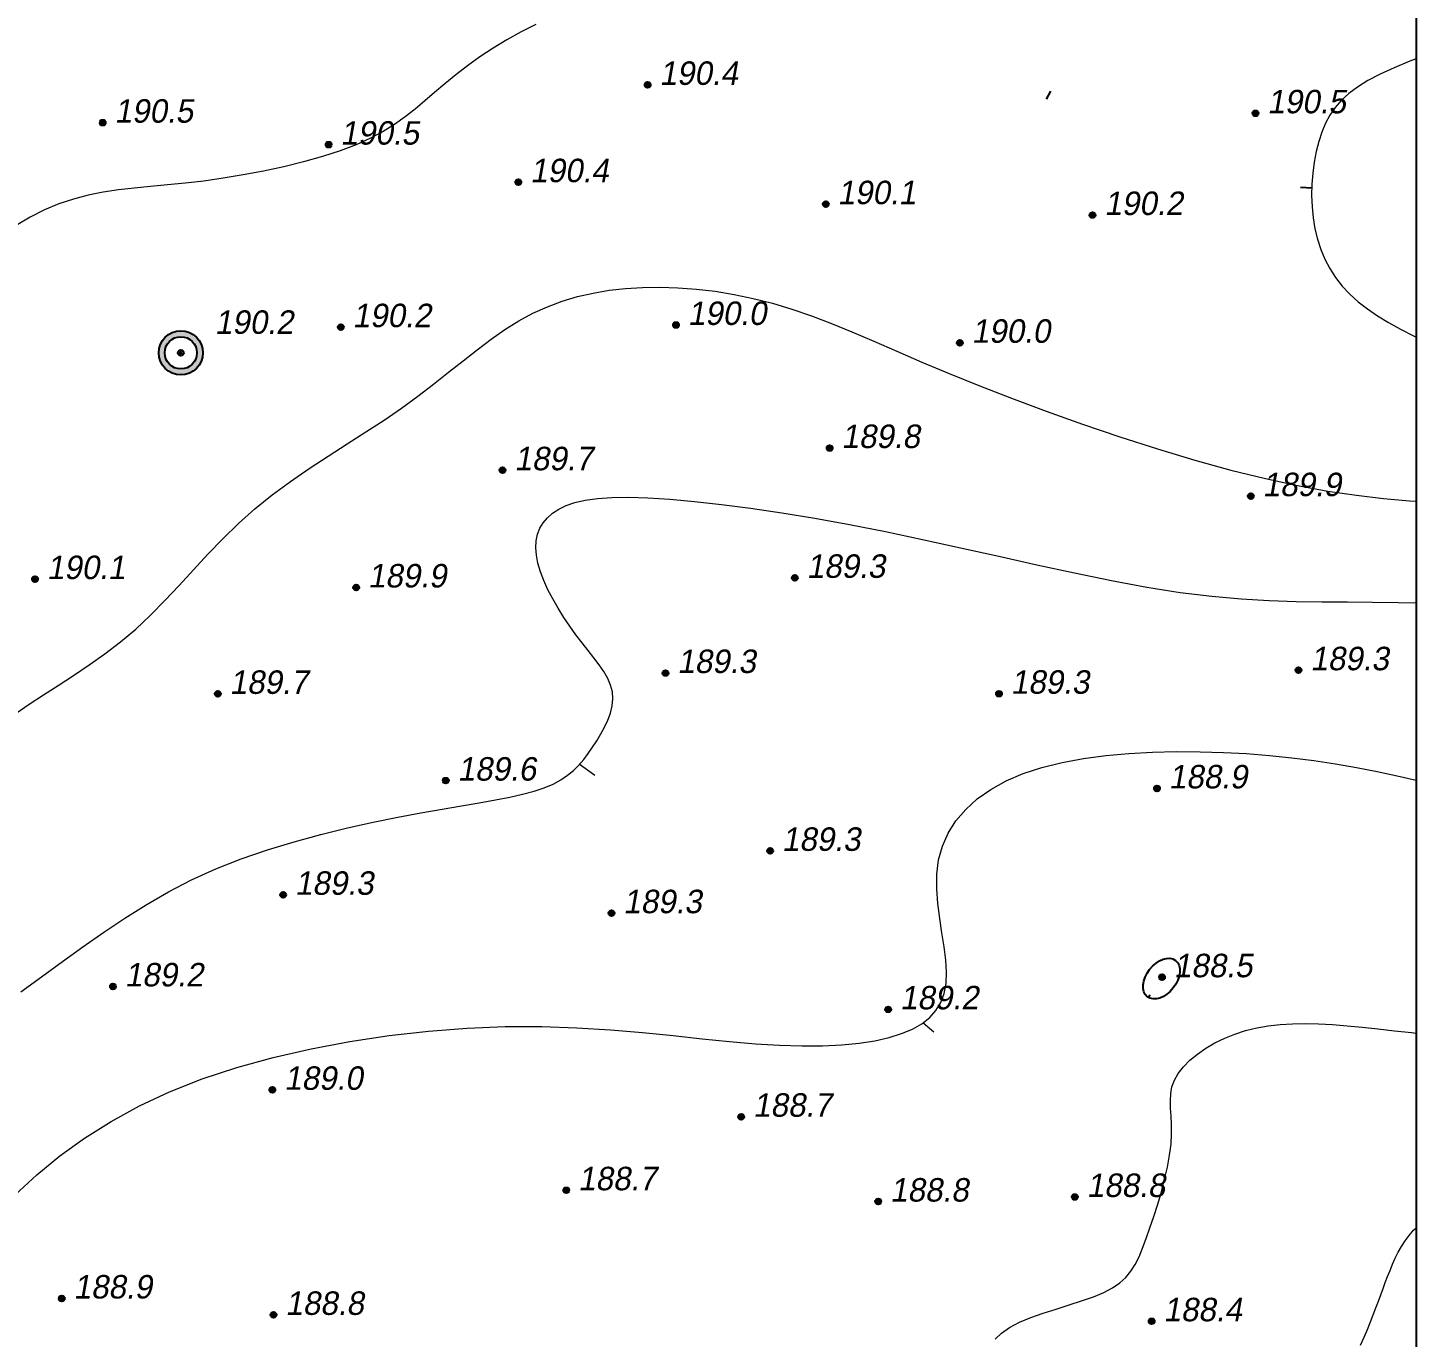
# Model space of a CAD drawing. Header units: millimetres. Extents: x 0 to 6474735, y 0 to 11273163.
# Drawn here: x 3234075.1 to 3234264.4, y 5636008.3 to 5636186.8 of the extents above; entities that cross this region are included whole.
import ezdxf
from ezdxf.enums import TextEntityAlignment as Align

# ---------------------------------------------------------------- set-up
doc = ezdxf.new("R2010")
doc.units = ezdxf.units.MM
doc.header["$PDMODE"] = 32
doc.header["$PDSIZE"] = 0.8
for name, color, linetype in [('ВЫСОТЫ', 7, 'Continuous'), ('ОШИБКИ', 7, 'Continuous'), ('ПИКЕТЫ', 7, 'Continuous'), ('ПРОМЫШЛЕННЫЕ', 7, 'Continuous'), ('ПУНКТЫ', 7, 'Continuous'), ('РЕЛЬЕФ', 7, 'Continuous'), ('ТОКА_СТ', 1, 'Continuous')]:
    doc.layers.add(name, color=color, linetype=linetype)
doc.styles.add('grad', font='grad.shx')
doc.styles.add('universw', font='universw.shx', dxfattribs={"oblique": 10})
doc.styles.add('user', font='symeteo.shx', dxfattribs={"height": 2.5})

# ---------------------------------------------------------------- blocks, each defined once
blk = doc.blocks.new('piket')
at = {"layer": 'ПИКЕТЫ', "linetype": 'Continuous'}
h = blk.add_hatch(color=7, dxfattribs=at)
edge = h.paths.add_edge_path()
edge.add_arc((0, 0), 0.3, 0, 360)
at = {"layer": 'ПИКЕТЫ', "color": 7, "linetype": 'Continuous'}
blk.add_circle((0, 0), 0.3, dxfattribs=at)
at = {"layer": 'ВЫСОТЫ', "style": 'universw', "oblique": 6}
blk.add_attdef('H', (1.88, -0.23), '', height=2, dxfattribs=at)
at = {"layer": 'ТОКА_СТ', "style": 'universw', "oblique": 6, "flags": 1}
blk.add_attdef('POINT', text='', height=2, dxfattribs=at).set_placement((0, -2.79), align=Align.CENTER)
blk = doc.blocks.new('89_1')
h = blk.add_hatch(color=256)
h.paths.add_polyline_path([(-1.5, 0, 1), (1.5, 0, 1)])
h.paths.add_polyline_path([(1.1, 0, -1), (-1.1, 0, -1)], flags=16)
h.paths.add_polyline_path([(0.062, 0, -1), (-0.062, 0, -1)], flags=0)
for radius in [1.5, 1.1, 0.0622]:
    blk.add_circle((0, 0), radius)
at = {"color": 7, "linetype": 'Continuous', "style": 'grad', "oblique": 10, "width": 0.7}
for tag, p in [('P37', (6.482, 0.163)), ('P4', (6.45, -2.939))]:
    blk.add_attdef(tag, text='', height=2.5, dxfattribs=at).set_placement(p, align=Align.CENTER)
at = {"color": 7, "linetype": 'Continuous', "style": 'user', "flags": 8}
blk.add_attdef('ddddd', (2.533, -1.136), '', height=2.5, dxfattribs=at)
blk = doc.blocks.new('POINTINV')
at = {"layer": 'ПУНКТЫ', "color": 0, "linetype": 'Continuous'}
blk.add_point((0, 0), dxfattribs=at)
at = {"layer": 'ВЫСОТЫ', "color": 0, "style": 'grad', "width": 0.7}
blk.add_attdef('POINT_H', (1.6, -0.8), '', height=1.65, dxfattribs=at)
at = {"layer": 'ОШИБКИ', "color": 0, "linetype": 'Continuous', "style": 'grad', "width": 0.7, "flags": 1}
blk.add_attdef('POINT_MX', text='', height=1.65, dxfattribs=at).set_placement((-4.2077, 4.453385), align=Align.RIGHT)
blk.add_attdef('POINT_MY', (2.8923, 4.253385), '', height=1.65, dxfattribs=at)

msp = doc.modelspace()

# ---------------------------------------------------------------- linework, layer by layer
at = {"color": 7, "lineweight": 18}
msp.add_lwpolyline([(3233108.398, 5636373.935), (3234264.428, 5636373.965), (3234264.435, 5634883.717), (3233108.432, 5634883.638)], close=True, dxfattribs=at)
at = {"color": 7, "linetype": 'Continuous'}
msp.add_lwpolyline([(3233108.398, 5636373.935), (3234264.428, 5636373.965), (3234264.428, 5634993.959), (3233893.929, 5634993.934), (3233893.929, 5634883.692), (3233108.432, 5634883.692)], close=True, dxfattribs=at)
at = {"layer": 'ПИКЕТЫ', "color": 34, "linetype": 'Continuous', "lineweight": 13}
msp.add_lwpolyline([(3234144.384, 5636187.255), (3234142.382, 5636186.269), (3234140.444, 5636185.19), (3234138.577, 5636184.041), (3234136.791, 5636182.843), (3234135.092, 5636181.617), (3234133.488, 5636180.386), (3234131.987, 5636179.17), (3234130.587, 5636177.988), (3234129.251, 5636176.844), (3234127.931, 5636175.74), (3234126.581, 5636174.678), (3234125.153, 5636173.658), (3234123.599, 5636172.683), (3234121.874, 5636171.753), (3234119.93, 5636170.871), (3234117.735, 5636170.038), (3234115.325, 5636169.257), (3234112.747, 5636168.534), (3234110.054, 5636167.873), (3234107.295, 5636167.277), (3234104.519, 5636166.752), (3234101.776, 5636166.301), (3234099.118, 5636165.928), (3234096.582, 5636165.633), (3234094.166, 5636165.392), (3234091.855, 5636165.176), (3234089.634, 5636164.957), (3234087.489, 5636164.706), (3234085.406, 5636164.394), (3234083.37, 5636163.991), (3234081.367, 5636163.47), (3234079.384, 5636162.806), (3234077.422, 5636161.99), (3234075.48, 5636161.017), (3234073.56, 5636159.882)], dxfattribs=at)
at = {"layer": 'РЕЛЬЕФ', "color": 34, "linetype": 'Continuous', "lineweight": 13}
for points in [[(3234264.428, 5636182.584), (3234263.553, 5636182.259), (3234261.426, 5636181.382), (3234259.515, 5636180.498), (3234257.856, 5636179.621), (3234256.435, 5636178.741), (3234255.23, 5636177.845), (3234254.215, 5636176.918), (3234253.366, 5636175.945), (3234252.659, 5636174.913), (3234252.069, 5636173.807), (3234251.571, 5636172.612), (3234251.146, 5636171.32), (3234250.793, 5636169.943), (3234250.516, 5636168.499), (3234250.317, 5636167.006), (3234250.2, 5636165.481), (3234250.17, 5636163.943), (3234250.229, 5636162.409), (3234250.382, 5636160.898), (3234250.631, 5636159.424), (3234250.98, 5636157.993), (3234251.433, 5636156.609), (3234251.992, 5636155.275), (3234252.662, 5636153.995), (3234253.445, 5636152.771), (3234254.345, 5636151.607), (3234255.366, 5636150.507), (3234256.509, 5636149.47), (3234257.774, 5636148.487), (3234259.162, 5636147.543), (3234260.671, 5636146.624), (3234262.3, 5636145.718), (3234264.048, 5636144.81), (3234264.428, 5636144.622)], [(3234074.167, 5636055.366), (3234077.024, 5636057.437), (3234079.848, 5636059.494), (3234082.661, 5636061.519), (3234085.488, 5636063.497), (3234088.356, 5636065.413), (3234091.292, 5636067.25), (3234094.322, 5636068.992), (3234097.473, 5636070.625), (3234100.772, 5636072.131), (3234104.231, 5636073.499), (3234107.809, 5636074.734), (3234111.453, 5636075.843), (3234115.107, 5636076.833), (3234118.717, 5636077.713), (3234122.229, 5636078.491), (3234125.588, 5636079.175), (3234128.74, 5636079.771), (3234131.64, 5636080.291), (3234134.29, 5636080.75), (3234136.7, 5636081.164), (3234138.882, 5636081.553), (3234140.846, 5636081.932), (3234142.603, 5636082.319), (3234144.165, 5636082.732), (3234145.543, 5636083.188), (3234146.749, 5636083.701), (3234147.804, 5636084.271), (3234148.727, 5636084.896), (3234149.542, 5636085.572), (3234150.268, 5636086.297), (3234150.928, 5636087.067), (3234151.543, 5636087.879), (3234152.133, 5636088.73), (3234152.714, 5636089.618), (3234153.27, 5636090.534), (3234153.778, 5636091.473), (3234154.217, 5636092.427), (3234154.565, 5636093.39), (3234154.798, 5636094.354), (3234154.895, 5636095.313), (3234154.834, 5636096.258), (3234154.599, 5636097.188), (3234154.207, 5636098.108), (3234153.681, 5636099.031), (3234153.045, 5636099.967), (3234152.322, 5636100.928), (3234151.535, 5636101.923), (3234150.708, 5636102.964), (3234149.865, 5636104.061), (3234149.026, 5636105.222), (3234148.211, 5636106.433), (3234147.434, 5636107.678), (3234146.712, 5636108.939), (3234146.06, 5636110.2), (3234145.494, 5636111.443), (3234145.031, 5636112.652), (3234144.686, 5636113.809), (3234144.472, 5636114.9), (3234144.391, 5636115.923), (3234144.444, 5636116.878), (3234144.629, 5636117.766), (3234144.946, 5636118.586), (3234145.394, 5636119.339), (3234145.973, 5636120.025), (3234146.682, 5636120.645), (3234147.526, 5636121.198), (3234148.531, 5636121.678), (3234149.728, 5636122.082), (3234151.149, 5636122.401), (3234152.825, 5636122.632), (3234154.786, 5636122.767), (3234157.065, 5636122.802), (3234159.692, 5636122.73), (3234162.69, 5636122.547), (3234166.04, 5636122.252), (3234169.717, 5636121.844), (3234173.693, 5636121.326), (3234177.942, 5636120.695), (3234182.437, 5636119.954), (3234187.15, 5636119.101), (3234192.057, 5636118.138), (3234197.123, 5636117.071), (3234202.296, 5636115.933), (3234207.516, 5636114.765), (3234212.725, 5636113.604), (3234217.864, 5636112.492), (3234222.874, 5636111.467), (3234227.695, 5636110.57), (3234232.27, 5636109.839), (3234236.556, 5636109.303), (3234240.584, 5636108.94), (3234244.399, 5636108.714), (3234248.051, 5636108.593), (3234251.584, 5636108.542), (3234255.047, 5636108.527), (3234258.487, 5636108.513), (3234261.95, 5636108.467), (3234264.428, 5636108.392)], [(3234073.401, 5636027.674), (3234076.366, 5636030.414), (3234079.522, 5636033.002), (3234082.891, 5636035.434), (3234086.493, 5636037.705), (3234090.349, 5636039.807), (3234094.478, 5636041.737), (3234098.902, 5636043.487), (3234103.627, 5636045.052), (3234108.604, 5636046.431), (3234113.77, 5636047.62), (3234119.061, 5636048.616), (3234124.414, 5636049.417), (3234129.767, 5636050.021), (3234135.056, 5636050.426), (3234140.218, 5636050.627), (3234145.2, 5636050.632), (3234149.987, 5636050.471), (3234154.575, 5636050.185), (3234158.957, 5636049.815), (3234163.129, 5636049.399), (3234167.087, 5636048.979), (3234170.824, 5636048.593), (3234174.337, 5636048.283), (3234177.621, 5636048.08), (3234180.676, 5636047.99), (3234183.504, 5636048.009), (3234186.105, 5636048.136), (3234188.482, 5636048.368), (3234190.635, 5636048.702), (3234192.566, 5636049.137), (3234194.275, 5636049.668), (3234195.765, 5636050.297), (3234197.04, 5636051.028), (3234198.103, 5636051.87), (3234198.96, 5636052.832), (3234199.614, 5636053.921), (3234200.07, 5636055.146), (3234200.333, 5636056.514), (3234200.406, 5636058.035), (3234200.303, 5636059.708), (3234200.074, 5636061.511), (3234199.777, 5636063.414), (3234199.47, 5636065.386), (3234199.213, 5636067.396), (3234199.063, 5636069.415), (3234199.079, 5636071.413), (3234199.32, 5636073.359), (3234199.833, 5636075.226), (3234200.623, 5636077.001), (3234201.683, 5636078.672), (3234203.009, 5636080.231), (3234204.593, 5636081.666), (3234206.43, 5636082.967), (3234208.514, 5636084.123), (3234210.838, 5636085.125), (3234213.392, 5636085.965), (3234216.146, 5636086.65), (3234219.066, 5636087.192), (3234222.118, 5636087.6), (3234225.267, 5636087.887), (3234228.48, 5636088.061), (3234231.721, 5636088.135), (3234234.957, 5636088.119), (3234238.158, 5636088.022), (3234241.315, 5636087.849), (3234244.424, 5636087.605), (3234247.482, 5636087.291), (3234250.483, 5636086.913), (3234253.425, 5636086.473), (3234256.302, 5636085.975), (3234259.111, 5636085.423), (3234261.85, 5636084.824), (3234264.428, 5636084.221)], [(3234150.308, 5636086.447), (3234152.429, 5636084.912)], [(3234197.184, 5636051.168), (3234198.679, 5636049.933)], [(3234207.044, 5636008.005), (3234207.883, 5636008.843), (3234208.985, 5636009.617), (3234210.336, 5636010.321), (3234211.886, 5636010.963), (3234213.571, 5636011.559), (3234215.329, 5636012.123), (3234217.098, 5636012.671), (3234218.814, 5636013.217), (3234220.415, 5636013.775), (3234221.84, 5636014.361), (3234223.04, 5636014.988), (3234224.035, 5636015.672), (3234224.859, 5636016.425), (3234225.547, 5636017.262), (3234226.132, 5636018.197), (3234226.65, 5636019.243), (3234227.135, 5636020.415), (3234227.621, 5636021.725), (3234228.134, 5636023.18), (3234228.663, 5636024.752), (3234229.186, 5636026.405), (3234229.683, 5636028.102), (3234230.134, 5636029.808), (3234230.519, 5636031.485), (3234230.816, 5636033.099), (3234231.005, 5636034.613), (3234231.077, 5636035.999), (3234231.062, 5636037.266), (3234231.002, 5636038.432), (3234230.937, 5636039.514), (3234230.91, 5636040.528), (3234230.961, 5636041.493), (3234231.133, 5636042.425), (3234231.466, 5636043.342), (3234231.991, 5636044.256), (3234232.7, 5636045.16), (3234233.573, 5636046.039), (3234234.591, 5636046.881), (3234235.734, 5636047.673), (3234236.983, 5636048.402), (3234238.318, 5636049.055), (3234239.721, 5636049.618), (3234241.176, 5636050.082), (3234242.683, 5636050.449), (3234244.245, 5636050.725), (3234245.868, 5636050.914), (3234247.553, 5636051.022), (3234249.306, 5636051.055), (3234251.131, 5636051.019), (3234253.03, 5636050.917), (3234255.009, 5636050.758), (3234257.071, 5636050.553), (3234259.219, 5636050.318), (3234261.457, 5636050.064), (3234263.79, 5636049.808), (3234264.428, 5636049.743)]]:
    msp.add_lwpolyline(points, dxfattribs=at)
at = {"layer": 'РЕЛЬЕФ', "color": 34, "linetype": 'Continuous'}
for points in [[(3234214.591, 5636178.192), (3234213.987, 5636177.094)], [(3234250.227, 5636164.934), (3234248.656, 5636165.046)], [(3234227.87, 5636054.634), (3234228.144, 5636054.959)]]:
    msp.add_lwpolyline(points, dxfattribs=at)
at = {"layer": 'РЕЛЬЕФ', "color": 34, "linetype": 'Continuous', "lineweight": 18}
for points in [[(3234073.554, 5636093.373), (3234075.342, 5636094.6), (3234077.261, 5636095.854), (3234079.281, 5636097.152), (3234081.373, 5636098.509), (3234083.507, 5636099.941), (3234085.653, 5636101.463), (3234087.782, 5636103.092), (3234089.862, 5636104.843), (3234091.876, 5636106.724), (3234093.839, 5636108.713), (3234095.78, 5636110.781), (3234097.725, 5636112.896), (3234099.703, 5636115.03), (3234101.74, 5636117.151), (3234103.864, 5636119.23), (3234106.103, 5636121.238), (3234108.472, 5636123.15), (3234110.948, 5636124.977), (3234113.496, 5636126.731), (3234116.08, 5636128.429), (3234118.666, 5636130.086), (3234121.218, 5636131.717), (3234123.703, 5636133.338), (3234126.084, 5636134.963), (3234128.336, 5636136.601), (3234130.472, 5636138.238), (3234132.513, 5636139.853), (3234134.482, 5636141.424), (3234136.401, 5636142.93), (3234138.291, 5636144.35), (3234140.175, 5636145.664), (3234142.074, 5636146.849), (3234144.007, 5636147.889), (3234145.982, 5636148.785), (3234148.003, 5636149.542), (3234150.074, 5636150.165), (3234152.2, 5636150.66), (3234154.385, 5636151.032), (3234156.634, 5636151.287), (3234158.95, 5636151.428), (3234161.336, 5636151.461), (3234163.785, 5636151.384), (3234166.289, 5636151.194), (3234168.839, 5636150.889), (3234171.426, 5636150.466), (3234174.042, 5636149.923), (3234176.678, 5636149.256), (3234179.324, 5636148.465), (3234181.983, 5636147.546), (3234184.694, 5636146.505), (3234187.505, 5636145.348), (3234190.468, 5636144.081), (3234193.63, 5636142.71), (3234197.042, 5636141.24), (3234200.752, 5636139.679), (3234204.811, 5636138.031), (3234209.244, 5636136.309), (3234213.985, 5636134.547), (3234218.944, 5636132.784), (3234224.031, 5636131.06), (3234229.156, 5636129.415), (3234234.231, 5636127.888), (3234239.164, 5636126.519), (3234243.866, 5636125.348), (3234248.27, 5636124.402), (3234252.396, 5636123.66), (3234256.286, 5636123.09), (3234259.983, 5636122.659), (3234263.53, 5636122.332), (3234264.428, 5636122.265)], [(3234256.846, 5636007.182), (3234257.333, 5636008.278), (3234257.785, 5636009.341), (3234258.202, 5636010.363), (3234258.585, 5636011.34), (3234258.941, 5636012.275), (3234259.277, 5636013.175), (3234259.597, 5636014.047), (3234259.91, 5636014.898), (3234260.22, 5636015.733), (3234260.536, 5636016.561), (3234260.862, 5636017.387), (3234261.206, 5636018.215), (3234261.575, 5636019.041), (3234261.977, 5636019.857), (3234262.42, 5636020.655), (3234262.912, 5636021.428), (3234263.459, 5636022.168), (3234264.071, 5636022.869), (3234264.428, 5636023.21)]]:
    msp.add_lwpolyline(points, dxfattribs=at)
at = {"layer": 'РЕЛЬЕФ', "color": 34, "ltscale": 0.2}
msp.add_ellipse((3234229.702, 5636057.172), major_axis=(1.932, 2.476), ratio=0.6521426, dxfattribs=at)

# ---------------------------------------------------------------- block references
at = {"layer": 'ПИКЕТЫ', "color": 4}
ref = msp.add_blockref('piket', (3234159.65, 5636179.04, 190.42), dxfattribs=dict(at, xscale=1.333333333333333, yscale=1.333333333333333, zscale=1.333333333333333))
ref.add_attrib('H', '190.4', (3234161.25, 5636179.04, 190.42), dxfattribs={"layer": 'ВЫСОТЫ', "height": 3.2, "style": 'universw', "oblique": 10})
ref = msp.add_blockref('piket', (3234085.355, 5636173.882, 190.54), dxfattribs=dict(at, xscale=1.333333333333333, yscale=1.333333333333333, zscale=1.333333333333333))
ref.add_attrib('H', '190.5', (3234086.955, 5636173.882, 190.54), dxfattribs={"layer": 'ВЫСОТЫ', "height": 3.2, "style": 'universw', "oblique": 10})
ref = msp.add_blockref('piket', (3234242.52, 5636175.16, 190.46), dxfattribs=dict(at, xscale=1.333333333333333, yscale=1.333333333333333, zscale=1.333333333333333))
ref.add_attrib('H', '190.5', (3234244.12, 5636175.16, 190.46), dxfattribs={"layer": 'ВЫСОТЫ', "height": 3.2, "style": 'universw', "oblique": 10})
ref = msp.add_blockref('piket', (3234116.15, 5636170.89, 190.52), dxfattribs=dict(at, xscale=1.333333333333333, yscale=1.333333333333333, zscale=1.333333333333333))
ref.add_attrib('H', '190.5', (3234117.75, 5636170.89, 190.52), dxfattribs={"layer": 'ВЫСОТЫ', "height": 3.2, "style": 'universw', "oblique": 10})
ref = msp.add_blockref('piket', (3234142.02, 5636165.77, 190.38), dxfattribs=dict(at, xscale=1.333333333333333, yscale=1.333333333333333, zscale=1.333333333333333))
ref.add_attrib('H', '190.4', (3234143.62, 5636165.77, 190.38), dxfattribs={"layer": 'ВЫСОТЫ', "height": 3.2, "style": 'universw', "oblique": 10})
ref = msp.add_blockref('piket', (3234183.93, 5636162.77, 190.12), dxfattribs=dict(at, xscale=1.333333333333333, yscale=1.333333333333333, zscale=1.333333333333333))
ref.add_attrib('H', '190.1', (3234185.53, 5636162.77, 190.12), dxfattribs={"layer": 'ВЫСОТЫ', "height": 3.2, "style": 'universw', "oblique": 10})
ref = msp.add_blockref('piket', (3234220.31, 5636161.29, 190.22), dxfattribs=dict(at, xscale=1.333333333333333, yscale=1.333333333333333, zscale=1.333333333333333))
ref.add_attrib('H', '190.2', (3234221.91, 5636161.29, 190.22), dxfattribs={"layer": 'ВЫСОТЫ', "height": 3.2, "style": 'universw', "oblique": 10})
ref = msp.add_blockref('piket', (3234117.81, 5636146, 190.16), dxfattribs=dict(at, xscale=1.333333333333333, yscale=1.333333333333333, zscale=1.333333333333333))
ref.add_attrib('H', '190.2', (3234119.41, 5636146, 190.16), dxfattribs={"layer": 'ВЫСОТЫ', "height": 3.2, "style": 'universw', "oblique": 10})
ref = msp.add_blockref('piket', (3234163.51, 5636146.3, 189.97), dxfattribs=dict(at, xscale=1.333333333333333, yscale=1.333333333333333, zscale=1.333333333333333))
ref.add_attrib('H', '190.0', (3234165.11, 5636146.3, 189.97), dxfattribs={"layer": 'ВЫСОТЫ', "height": 3.2, "style": 'universw', "oblique": 10})
ref = msp.add_blockref('piket', (3234202.21, 5636143.87, 190.03), dxfattribs=dict(at, xscale=1.333333333333333, yscale=1.333333333333333, zscale=1.333333333333333))
ref.add_attrib('H', '190.0', (3234203.81, 5636143.87, 190.03), dxfattribs={"layer": 'ВЫСОТЫ', "height": 3.2, "style": 'universw', "oblique": 10})
ref = msp.add_blockref('piket', (3234184.46, 5636129.52, 189.81), dxfattribs=dict(at, xscale=1.333333333333333, yscale=1.333333333333333, zscale=1.333333333333333))
ref.add_attrib('H', '189.8', (3234186.06, 5636129.52, 189.81), dxfattribs={"layer": 'ВЫСОТЫ', "height": 3.2, "style": 'universw', "oblique": 10})
ref = msp.add_blockref('piket', (3234139.87, 5636126.49, 189.73), dxfattribs=dict(at, xscale=1.333333333333333, yscale=1.333333333333333, zscale=1.333333333333333))
ref.add_attrib('H', '189.7', (3234141.47, 5636126.49, 189.73), dxfattribs={"layer": 'ВЫСОТЫ', "height": 3.2, "style": 'universw', "oblique": 10})
ref = msp.add_blockref('piket', (3234241.881, 5636122.956, 190.54), dxfattribs=dict(at, xscale=1.333333333333333, yscale=1.333333333333333, zscale=1.333333333333333))
ref.add_attrib('H', '189.9', (3234243.481, 5636122.956, 190.54), dxfattribs={"layer": 'ВЫСОТЫ', "height": 3.2, "style": 'universw', "oblique": 10})
ref = msp.add_blockref('piket', (3234076.12, 5636111.65, 190.14), dxfattribs=dict(at, xscale=1.333333333333333, yscale=1.333333333333333, zscale=1.333333333333333))
ref.add_attrib('H', '190.1', (3234077.72, 5636111.65, 190.14), dxfattribs={"layer": 'ВЫСОТЫ', "height": 3.2, "style": 'universw', "oblique": 10})
ref = msp.add_blockref('piket', (3234179.72, 5636111.82, 189.32), dxfattribs=dict(at, xscale=1.333333333333333, yscale=1.333333333333333, zscale=1.333333333333333))
ref.add_attrib('H', '189.3', (3234181.32, 5636111.82, 189.32), dxfattribs={"layer": 'ВЫСОТЫ', "height": 3.2, "style": 'universw', "oblique": 10})
ref = msp.add_blockref('piket', (3234119.9, 5636110.51, 189.92), dxfattribs=dict(at, xscale=1.333333333333333, yscale=1.333333333333333, zscale=1.333333333333333))
ref.add_attrib('H', '189.9', (3234121.5, 5636110.51, 189.92), dxfattribs={"layer": 'ВЫСОТЫ', "height": 3.2, "style": 'universw', "oblique": 10})
ref = msp.add_blockref('piket', (3234162.08, 5636098.84, 189.33), dxfattribs=dict(at, xscale=1.333333333333333, yscale=1.333333333333333, zscale=1.333333333333333))
ref.add_attrib('H', '189.3', (3234163.68, 5636098.84, 189.33), dxfattribs={"layer": 'ВЫСОТЫ', "height": 3.2, "style": 'universw', "oblique": 10})
ref = msp.add_blockref('piket', (3234248.39, 5636099.22, 189.34), dxfattribs=dict(at, xscale=1.333333333333333, yscale=1.333333333333333, zscale=1.333333333333333))
ref.add_attrib('H', '189.3', (3234249.99, 5636099.22, 189.34), dxfattribs={"layer": 'ВЫСОТЫ', "height": 3.2, "style": 'universw', "oblique": 10})
ref = msp.add_blockref('piket', (3234101.04, 5636096, 189.66), dxfattribs=dict(at, xscale=1.333333333333333, yscale=1.333333333333333, zscale=1.333333333333333))
ref.add_attrib('H', '189.7', (3234102.64, 5636096, 189.66), dxfattribs={"layer": 'ВЫСОТЫ', "height": 3.2, "style": 'universw', "oblique": 10})
ref = msp.add_blockref('piket', (3234207.546, 5636096.019, 190.54), dxfattribs=dict(at, xscale=1.333333333333333, yscale=1.333333333333333, zscale=1.333333333333333))
ref.add_attrib('H', '189.3', (3234209.146, 5636096.019, 190.54), dxfattribs={"layer": 'ВЫСОТЫ', "height": 3.2, "style": 'universw', "oblique": 10})
ref = msp.add_blockref('piket', (3234132.12, 5636084.17, 189.6), dxfattribs=dict(at, xscale=1.333333333333333, yscale=1.333333333333333, zscale=1.333333333333333))
ref.add_attrib('H', '189.6', (3234133.72, 5636084.17, 189.6), dxfattribs={"layer": 'ВЫСОТЫ', "height": 3.2, "style": 'universw', "oblique": 10})
ref = msp.add_blockref('piket', (3234229.09, 5636083.11, 188.87), dxfattribs=dict(at, xscale=1.333333333333333, yscale=1.333333333333333, zscale=1.333333333333333))
ref.add_attrib('H', '188.9', (3234230.69, 5636083.11, 188.87), dxfattribs={"layer": 'ВЫСОТЫ', "height": 3.2, "style": 'universw', "oblique": 10})
ref = msp.add_blockref('piket', (3234176.343, 5636074.595, 190.54), dxfattribs=dict(at, xscale=1.333333333333333, yscale=1.333333333333333, zscale=1.333333333333333))
ref.add_attrib('H', '189.3', (3234177.943, 5636074.595, 190.54), dxfattribs={"layer": 'ВЫСОТЫ', "height": 3.2, "style": 'universw', "oblique": 10})
ref = msp.add_blockref('piket', (3234109.95, 5636068.6, 189.31), dxfattribs=dict(at, xscale=1.333333333333333, yscale=1.333333333333333, zscale=1.333333333333333))
ref.add_attrib('H', '189.3', (3234111.55, 5636068.6, 189.31), dxfattribs={"layer": 'ВЫСОТЫ', "height": 3.2, "style": 'universw', "oblique": 10})
ref = msp.add_blockref('piket', (3234154.709, 5636066.092, 190.54), dxfattribs=dict(at, xscale=1.333333333333333, yscale=1.333333333333333, zscale=1.333333333333333))
ref.add_attrib('H', '189.3', (3234156.309, 5636066.092, 190.54), dxfattribs={"layer": 'ВЫСОТЫ', "height": 3.2, "style": 'universw', "oblique": 10})
ref = msp.add_blockref('piket', (3234229.78, 5636057.36, 188.46), dxfattribs=dict(at, xscale=1.333333333333333, yscale=1.333333333333333, zscale=1.333333333333333))
ref.add_attrib('H', '188.5', (3234231.38, 5636057.36, 188.46), dxfattribs={"layer": 'ВЫСОТЫ', "height": 3.2, "style": 'universw', "oblique": 10})
ref = msp.add_blockref('piket', (3234086.75, 5636056.11, 189.23), dxfattribs=dict(at, xscale=1.333333333333333, yscale=1.333333333333333, zscale=1.333333333333333))
ref.add_attrib('H', '189.2', (3234088.35, 5636056.11, 189.23), dxfattribs={"layer": 'ВЫСОТЫ', "height": 3.2, "style": 'universw', "oblique": 10})
ref = msp.add_blockref('piket', (3234192.44, 5636052.98, 189.18), dxfattribs=dict(at, xscale=1.333333333333333, yscale=1.333333333333333, zscale=1.333333333333333))
ref.add_attrib('H', '189.2', (3234194.04, 5636052.98, 189.18), dxfattribs={"layer": 'ВЫСОТЫ', "height": 3.2, "style": 'universw', "oblique": 10})
ref = msp.add_blockref('piket', (3234108.48, 5636042.009, 190.54), dxfattribs=dict(at, xscale=1.333333333333333, yscale=1.333333333333333, zscale=1.333333333333333))
ref.add_attrib('H', '189.0', (3234110.08, 5636042.009, 190.54), dxfattribs={"layer": 'ВЫСОТЫ', "height": 3.2, "style": 'universw', "oblique": 10})
ref = msp.add_blockref('piket', (3234172.41, 5636038.34, 188.68), dxfattribs=dict(at, xscale=1.333333333333333, yscale=1.333333333333333, zscale=1.333333333333333))
ref.add_attrib('H', '188.7', (3234174.01, 5636038.34, 188.68), dxfattribs={"layer": 'ВЫСОТЫ', "height": 3.2, "style": 'universw', "oblique": 10})
ref = msp.add_blockref('piket', (3234148.555, 5636028.314, 190.54), dxfattribs=dict(at, xscale=1.333333333333333, yscale=1.333333333333333, zscale=1.333333333333333))
ref.add_attrib('H', '188.7', (3234150.155, 5636028.314, 190.54), dxfattribs={"layer": 'ВЫСОТЫ', "height": 3.2, "style": 'universw', "oblique": 10})
ref = msp.add_blockref('piket', (3234191.09, 5636026.77, 188.84), dxfattribs=dict(at, xscale=1.333333333333333, yscale=1.333333333333333, zscale=1.333333333333333))
ref.add_attrib('H', '188.8', (3234192.69, 5636026.77, 188.84), dxfattribs={"layer": 'ВЫСОТЫ', "height": 3.2, "style": 'universw', "oblique": 10})
ref = msp.add_blockref('piket', (3234217.9, 5636027.4, 188.84), dxfattribs=dict(at, xscale=1.333333333333333, yscale=1.333333333333333, zscale=1.333333333333333))
ref.add_attrib('H', '188.8', (3234219.5, 5636027.4, 188.84), dxfattribs={"layer": 'ВЫСОТЫ', "height": 3.2, "style": 'universw', "oblique": 10})
ref = msp.add_blockref('piket', (3234079.766, 5636013.556, 190.54), dxfattribs=dict(at, xscale=1.333333333333333, yscale=1.333333333333333, zscale=1.333333333333333))
ref.add_attrib('H', '188.9', (3234081.366, 5636013.556, 190.54), dxfattribs={"layer": 'ВЫСОТЫ', "height": 3.2, "style": 'universw', "oblique": 10})
ref = msp.add_blockref('piket', (3234108.647, 5636011.321, 190.54), dxfattribs=dict(at, xscale=1.333333333333333, yscale=1.333333333333333, zscale=1.333333333333333))
ref.add_attrib('H', '188.8', (3234110.247, 5636011.321, 190.54), dxfattribs={"layer": 'ВЫСОТЫ', "height": 3.2, "style": 'universw', "oblique": 10})
ref = msp.add_blockref('piket', (3234228.36, 5636010.45, 188.37), dxfattribs=dict(at, xscale=1.333333333333333, yscale=1.333333333333333, zscale=1.333333333333333))
ref.add_attrib('H', '188.4', (3234229.96, 5636010.45, 188.37), dxfattribs={"layer": 'ВЫСОТЫ', "height": 3.2, "style": 'universw', "oblique": 10})
at = {"layer": 'ПРОМЫШЛЕННЫЕ', "color": 7, "linetype": 'Continuous', "xscale": 1.999999999782273, "yscale": 1.999999999782273, "zscale": 1.999999999782273, "rotation": 359.9224656965822}
msp.add_blockref('89_1', (3234096, 5636142.5), dxfattribs=at)
at = {"layer": 'ПУНКТЫ', "color": 7, "linetype": 'Continuous'}
ref = msp.add_blockref('POINTINV', (3234096, 5636142.5), dxfattribs=at)
ref.add_attrib('POINT_H', '190.2', (3234100.625, 5636145.092), dxfattribs={"layer": 'ВЫСОТЫ', "color": 0, "height": 3.2, "style": 'universw', "oblique": 10})

doc.saveas('drawing.dxf')
